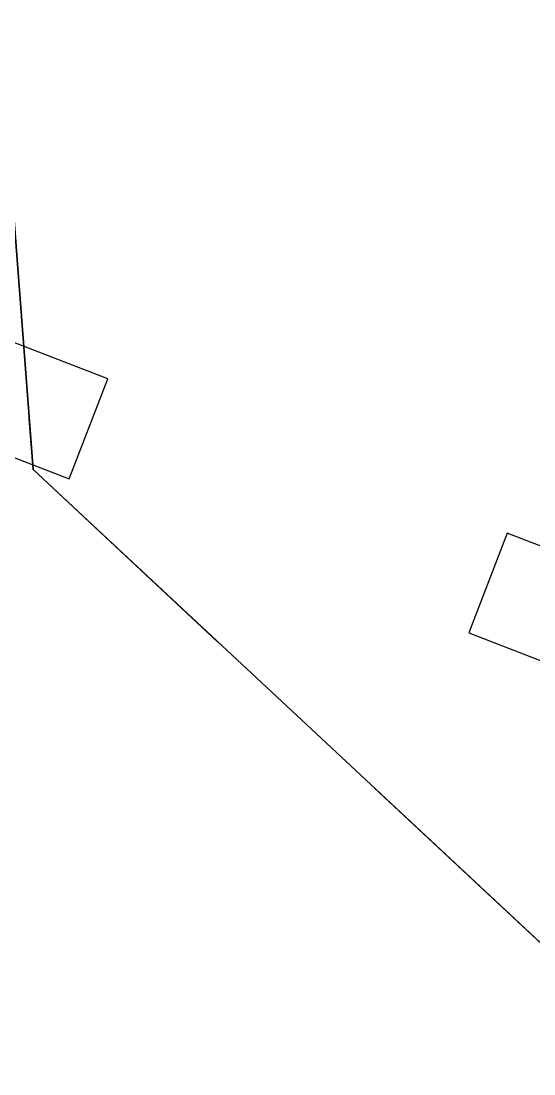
# Model space of a CAD drawing. Header units: metres. Extents: x -2743 to 126, y 13385 to 13916.
# Drawn here: x -1915.78 to -1914.582, y 13652.963 to 13655.419 of the extents above; entities that cross this region are included whole.
import ezdxf

# ---------------------------------------------------------------- set-up
doc = ezdxf.new("R2010")
doc.units = ezdxf.units.M
for name, color, linetype in [('link-улица Берзарина_Покрытия — Новые$0$ДВ_ПП_Тип6_У_ТР_3м за счет Газона', 7, 'Continuous'), ('output[1-12]_3_ДЖКХ-24_03233kl$0$Красные линии', 7, 'Continuous'), ('output[1-12]_3_ДЖКХ-24_03233tp$0$Топографические объекты', 7, 'Continuous')]:
    doc.layers.add(name, color=color, linetype=linetype)

msp = doc.modelspace()

# ---------------------------------------------------------------- linework, layer by layer
at = {"layer": 'link-улица Берзарина_Покрытия — Новые$0$ДВ_ПП_Тип6_У_ТР_3м за счет Газона'}
for points in [[(-1916.286, 13661.366), (-1920.7768, 13663.9409), (-1921.057, 13662.7816), (-1919.7274, 13662.0102), (-1919.2496, 13661.6662), (-1918.8515, 13661.2399), (-1918.5434, 13660.7447), (-1918.3356, 13660.1938), (-1916.7877, 13654.433), (-1916.3826, 13653.3528), (-1915.7845, 13652.3784), (-1915.0125, 13651.5351), (-1914.0856, 13650.8483), (-1913.5585, 13650.5318), (-1913.0308, 13650.2162), (-1912.5026, 13649.9014), (-1911.9739, 13649.5875), (-1911.2158, 13650.6299), (-1912.263, 13651.2145), (-1912.669, 13651.5002), (-1913.1871, 13651.9829), (-1915.7518, 13654.3725), (-1916.286, 13661.366)], [(-1912.9714, 13653.0955), (-1913.4343, 13653.4389), (-1913.8199, 13653.8604), (-1914.1186, 13654.3473), (-1914.321, 13654.887), (-1915.6449, 13659.8141), (-1915.6783, 13660.0309), (-1915.664, 13660.2472), (-1915.6034, 13660.4554), (-1915.4979, 13660.6477), (-1914.7944, 13661.6508), (-1914.814, 13661.911), (-1915.507, 13662.452), (-1916.286, 13661.366), (-1915.7518, 13654.3725), (-1913.1871, 13651.9829), (-1912.669, 13651.5002), (-1912.263, 13651.2145), (-1911.2158, 13650.6299), (-1910.4969, 13651.6183), (-1911.1166, 13651.9858), (-1911.7356, 13652.3545), (-1912.3538, 13652.7244), (-1912.9714, 13653.0955)]]:
    msp.add_lwpolyline(points, close=True, dxfattribs=at)
at = {"layer": 'output[1-12]_3_ДЖКХ-24_03233kl$0$Красные линии'}
for points in [[(-1916.4268, 13654.6441), (-1915.6674, 13654.3512), (-1915.5774, 13654.5844), (-1916.3332, 13654.8759), (-1918.347, 13655.7265), (-1918.4442, 13655.4962), (-1916.4268, 13654.6441)], [(-1913.6231, 13653.5627), (-1911.9119, 13652.964), (-1911.8294, 13653.2), (-1913.5369, 13653.7973), (-1914.6444, 13654.2245), (-1914.7344, 13653.9913), (-1913.6231, 13653.5627)]]:
    msp.add_lwpolyline(points, close=True, dxfattribs=at)
at = {"layer": 'output[1-12]_3_ДЖКХ-24_03233tp$0$Топографические объекты'}
for points in [[(-1915.3208, 13653.9709), (-1915.7518, 13654.3725), (-1915.7609, 13654.4912)], [(-1914.4368, 13653.1474), (-1914.955, 13653.6301)]]:
    msp.add_lwpolyline(points, dxfattribs=at)

doc.saveas('drawing.dxf')
